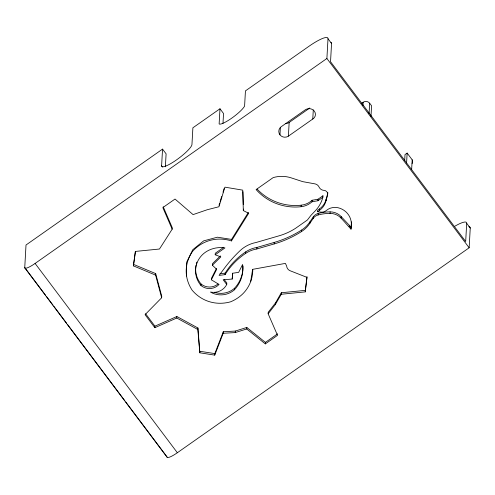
<?xml version="1.0" encoding="UTF-8"?>
<svg xmlns="http://www.w3.org/2000/svg" width="495" height="495" viewBox="0 0 495 495"><rect width="100%" height="100%" fill="white"/><g stroke="black" fill="none" stroke-linecap="round" stroke-linejoin="round"><path stroke-width="0.74" d="M186.467 276.037L186.652 262.214L192.753 249.74L203.674 240.867L217.435 237.198L231.542 239.407L248.366 212.417M45.602 295.298L24.75 267.554L26.012 245.006L162.546 149.113L166.103 153.846L165.379 166.759M246.801 327.443L246.714 328.958L265.332 343.901L265.419 342.385L246.801 327.443L235.335 331.062L223.288 331.749L223.202 333.271L214.743 355.125L199.838 352.805L197.845 329.515L176.783 318.019L154.842 327.69L145.06 314.672L161.655 297.767L155.603 275.121L133.403 265.877L135.339 251.417M162.502 167.007L161.611 165.819L162.546 149.113M155.603 275.121L155.69 273.605L133.483 264.355M154.842 327.69L154.923 326.168L145.592 313.75M161.655 297.767L161.741 296.245L155.69 273.605M133.403 265.877L135.475 251.417L159.477 249.022L172.167 229.185L172.248 227.669L163.214 206.78M176.783 318.019L176.87 316.503L197.932 327.993L199.838 352.805M197.845 329.515L197.932 327.993M216.426 268.463L211.445 278.283L211.365 279.805L219.056 284.452A13.006 12.592 3.2 0 1 200.989 285.541L201.075 284.019A23.803 23.03 3.2 0 1 196.008 265.332M161.611 165.819A18.779 3.669 -36.9 0 0 176.517 159.891A18.779 3.669 -36.9 0 0 191.955 144.509L192.889 127.803L219.978 108.776L219.13 123.967A16.156 3.156 -36.9 0 0 231.685 118.194A16.156 3.156 -36.9 0 0 244.592 106.079L245.446 90.888L308.837 46.369A24.144 4.715 -36.9 0 1 327.999 38.746L331.557 43.48L330.536 61.708L465.677 241.535L466.692 223.307A24.144 4.715 -36.9 0 0 454.967 226.147M211.365 279.805L216.674 269.329L212.367 265.221L212.448 263.705L220.374 255.915M212.367 265.221L220.82 256.917L215.195 254.77L215.282 253.248L223.814 247.259M222.985 123.379L223.536 113.51L219.978 108.776M214.743 355.125L214.83 353.609L223.288 331.749M225.077 274.638L225.163 273.122A71.169 68.873 3.2 0 1 245.755 251.844A28.029 27.12 3.2 0 1 256.924 247.451L274.249 242.42A104.476 101.104 3.2 0 0 301.548 230.076A28.722 27.794 3.2 0 0 309.988 221.748L313.298 216.872A8.551 8.279 3.2 0 1 318.174 213.45A46.425 44.927 3.2 0 1 330.128 211.872A14.732 14.256 3.2 0 1 341.179 216.606L349.309 225.268L351.091 227.638L351.005 229.154L341.098 218.122A14.732 14.256 3.2 0 0 330.041 213.388A46.425 44.927 3.2 0 0 318.087 214.966A8.551 8.279 3.2 0 0 313.211 218.394L309.901 223.27A28.722 27.794 3.2 0 1 301.467 231.592A104.476 101.104 3.2 0 1 274.162 243.936L256.843 248.973A28.029 27.12 3.2 0 0 245.669 253.366A71.169 68.873 3.2 0 0 225.077 274.638L219.099 275.406L224.377 268.309A138.792 134.312 3.2 0 1 240.1 250.637A31.946 30.913 3.2 0 1 256.101 242.488L279.199 235.775A61.114 59.14 3.2 0 0 295.552 228.313L307.426 219.972L311.009 215.282L315.123 211.025A32.435 31.389 3.2 0 0 322.845 197.307L322.932 195.791L318.056 199.213L312.122 200.265A19.157 18.538 3.2 0 1 301.195 205.19A51.307 49.648 3.2 0 1 257.128 189.084M226.735 284.52L223.177 279.786L232.192 279.062L232.693 273.246L238.658 272.349L242.606 264.478A32.819 31.76 3.2 0 1 234.432 289.792A20.122 19.472 3.2 0 1 210.412 292.044A14.751 14.275 3.2 0 0 226.735 284.52L226.815 282.998L224.148 279.452M265.332 343.901L277.522 335.338L268.148 313.774L275.399 304.462L281.253 294.259L305.26 291.883L307.011 277.386L290.212 270.784A5.699 5.513 3.2 0 1 286.654 266.05L285.398 263.389L252.797 269.323C252.759 284.21 244.307 296.128 230.645 301.795C216.408 305.823 201.743 301.56 192.153 290.225C184.035 277.887 184.202 263.365 192.673 251.256C202.585 240.205 217.373 236.455 231.456 240.929L231.542 239.407M232.192 279.062L232.656 273.178M234.432 289.792L234.512 288.276A32.819 31.76 3.2 0 0 242.946 265.994M223.202 333.271L235.249 332.578L235.335 331.062M231.456 240.929L248.682 213.289L243.323 210.585L243.41 209.069M245.669 253.366L245.755 251.844M256.843 248.973L256.924 247.451M268.148 313.774L268.234 312.252L275.486 302.94L281.333 292.743L305.341 290.361L307.005 276.625M279.966 134.832A5.965 5.773 3.2 0 1 281.284 126.677L305.669 109.55A6.584 6.367 3.2 0 1 314.102 110.861A5.606 5.426 3.2 0 1 312.778 119.017L288.399 136.144A6.113 5.915 3.2 0 1 279.966 134.832L280.393 127.24M274.162 243.936L274.249 242.42M275.399 304.462L275.486 302.94M288.399 136.144L289.16 122.469L309.796 107.978M281.253 294.259L281.333 292.743M327.814 192.493A3.88 3.756 3.2 0 1 327.684 193.601L326.125 199.238A17.393 16.83 3.2 0 1 319.448 208.946L317.654 210.202L317.573 211.724L319.362 210.468A17.393 16.83 3.2 0 0 326.038 200.753L327.597 195.117A3.88 3.756 3.2 0 0 324.046 190.383A5.754 5.569 3.2 0 1 319.065 187.06A5.723 5.538 3.2 0 0 314.61 183.806L302.736 181.646L291.289 177.891A29.607 28.648 3.2 0 0 273.184 177.6L256.119 189.585A51.307 49.648 3.2 0 0 301.108 206.712L301.195 205.19M301.467 231.592L301.548 230.076M312.778 119.017L313.292 109.902M305.26 291.883L305.341 290.361M309.901 223.27L309.988 221.748M301.108 206.712A19.157 18.538 3.2 0 0 312.036 201.781L312.122 200.265M313.211 218.394L313.298 216.872M312.036 201.781L317.969 200.735L318.056 199.213M318.087 214.966L318.174 213.45M125.761 401.971L167.001 456.848A13.031 2.543 -36.9 0 0 177.346 452.733L469.149 247.785L326.898 58.49L327.999 38.746M319.362 210.468L319.448 208.946M326.038 200.753L326.125 199.238M327.597 195.117L327.684 193.601M330.041 213.388L330.128 211.872M341.098 218.122L341.179 216.606M349.223 226.79L349.309 225.268M351.005 229.154L351.394 223.808A17.263 16.706 3.2 0 0 351.431 221.84M362.959 105.324L363.132 102.286A4.727 4.573 3.2 0 1 369.66 103.22L371.578 105.775L370.984 116.405M369.066 113.85L369.66 103.22M404.669 160.677L405.009 154.595L407.144 153.097L412.18 159.798A4.3 4.158 3.2 0 1 412.125 163.517M406.593 162.973L407.144 153.097M411.63 169.674L412.18 159.798M469.149 247.785L470.25 228.04L466.692 223.307M351.091 227.638L351.394 223.808M250.693 281.457L252.636 269.323M219.025 205.227L219.687 203.049M220.126 201.601L221.673 196.521M223.004 192.165L224.105 188.539M24.75 267.554A13.031 2.543 -36.9 0 0 35.096 263.439L326.898 58.49M361.3 103.573L363.132 102.286M215.195 254.77L224.953 247.921A26.458 25.604 3.2 0 0 207.306 251.052A23.803 23.03 3.2 0 0 200.989 285.541M317.969 200.735L322.845 197.307M265.419 342.385L277.608 333.822M154.923 326.168L176.87 316.503M235.249 332.578L246.714 328.958M219.929 273.791L225.163 273.122M317.573 211.724L320.568 212.07A7.19 6.955 3.2 0 0 326.366 210.474A13.229 12.802 3.2 0 1 338.091 207.739A17.263 16.706 3.2 0 1 351.308 225.324M199.924 351.289L214.83 353.609M35.096 263.439L177.346 452.733M46.53 296.53L53.015 305.161M53.943 306.399L66.454 323.043M67.376 324.281L124.833 400.733M24.818 267.919L167.069 457.213M172.167 229.185L162.83 207.603L175.02 199.046L193.081 214.613L207.281 209.725L218.939 206.749L224.903 187.153L242.754 190.148L243.323 210.585M242.927 191.658L243.28 204.522M468.895 226.753A24.144 4.715 -36.9 0 1 470.25 228.04M330.982 42.372A24.144 4.715 -36.9 0 1 331.557 43.48M289.16 122.469A6.113 5.915 3.2 0 1 285.46 123.546M196.286 264.039A23.803 23.03 3.2 0 1 196.849 262.121M217.942 284.05A13.006 12.592 3.2 0 1 201.075 284.019M234.512 288.276A20.122 19.472 3.2 0 1 214.397 292.298M322.932 195.791A32.435 31.389 3.2 0 1 322.573 197.06"/></g></svg>
